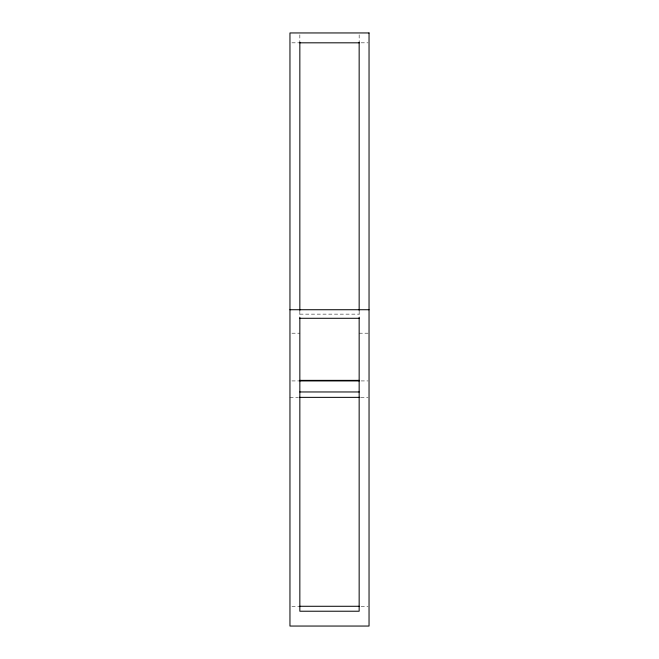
<?xml version="1.0" encoding="UTF-8"?>
<svg xmlns="http://www.w3.org/2000/svg" width="659" height="659" viewBox="0 0 659 659"><rect width="100%" height="100%" fill="white"/><g stroke="black" fill="none" stroke-linecap="round" stroke-linejoin="round"><path stroke-width="0.49" stroke-dasharray="3.29 2.47" d="M291.937 42.835L298.856 42.835M361.132 42.835L368.051 42.835M299.845 314.137L359.155 314.137M291.937 333.19L299.845 333.19M359.155 333.19L368.051 333.19M291.937 380.927L298.856 380.927M361.132 380.927L368.051 380.927M289.96 397.361L298.173 397.361M360.827 397.361L368.01 397.361M291.937 606.28L298.856 606.28M361.132 606.28L368.051 606.28M359.155 34.82L359.155 42.291M359.155 311.048L359.155 318.289M299.845 34.82L299.845 42.291M299.845 311.048L299.845 318.289"/><path stroke-width="0.99" d="M299.845 42.819L359.155 42.819M289.96 309.73L369.04 309.73M299.845 318.289L359.155 318.289M299.845 380.367L359.155 380.367M299.845 380.927L359.155 380.927M299.845 391.965L359.155 391.965M299.202 397.361L359.798 397.361M299.845 606.28L359.155 606.28M359.155 42.291L359.155 310.389M359.155 317.597L359.155 611.222L299.845 611.222L299.845 317.597M299.845 42.291L299.845 310.389M369.04 32.95L289.96 32.95L289.96 626.05L369.04 626.05L369.04 32.95"/></g></svg>
